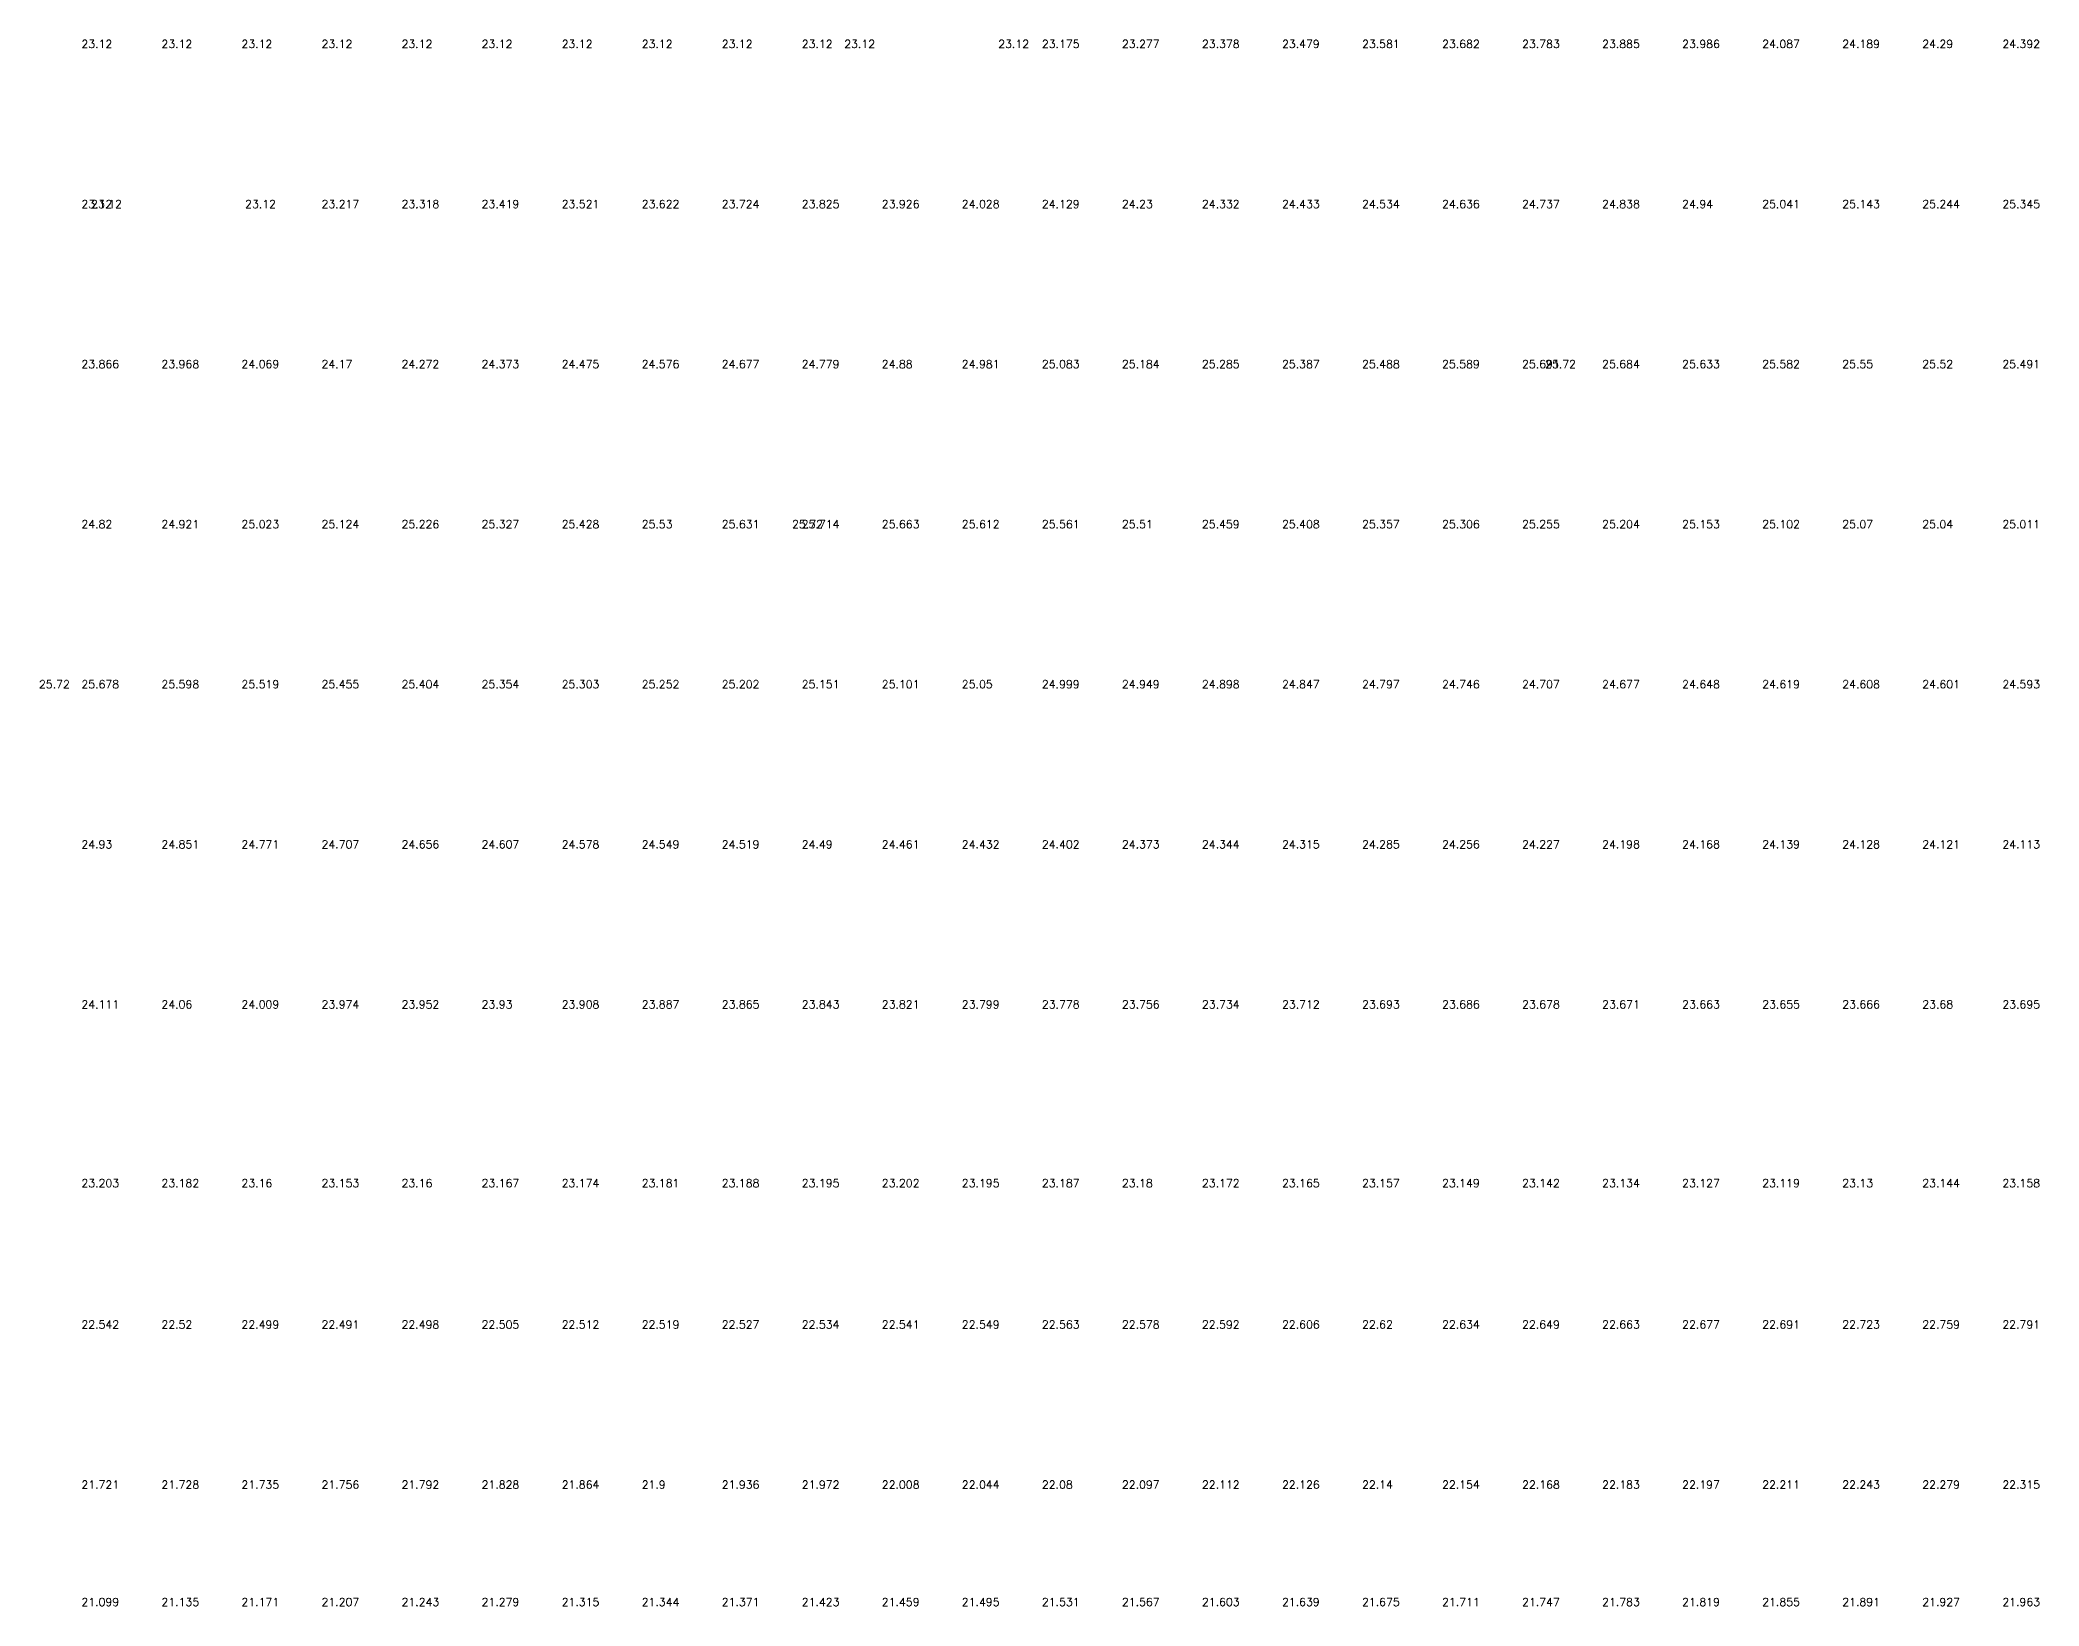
# Model space of a CAD drawing. Extents: x 6821 to 156660, y 8800 to 140150.
# Drawn here: x 81724 to 119188, y 8800 to 38150 of the extents above; entities that cross this region are included whole.
import ezdxf

# ---------------------------------------------------------------- set-up
doc = ezdxf.new("R2010")
doc.units = 0
doc.layers.get('0').update_dxf_attribs({"linetype": 'CONTINUOUS'})
doc.styles.get("Standard").update_dxf_attribs({"font": 'romans.shx', "bigfont": 'hztxt.shx'})

msp = doc.modelspace()

# ---------------------------------------------------------------- texts
for s, p in [('23.12', (82500.62, 38000, 23400)), ('23.12', (84000.62, 38000, 23400)), ('23.12', (85500.62, 38000, 23400)), ('23.12', (87000.62, 38000, 23400)), ('23.12', (88500.62, 38000, 23400)), ('23.12', (90000.62, 38000, 23400)), ('23.12', (91500.62, 38000, 23400)), ('23.12', (93000.62, 38000, 23400)), ('23.12', (94500.62, 38000, 23400)), ('23.12', (96000.62, 38000, 23400)), ('23.12', (96796.71, 38000, 23400)), ('23.12', (99682.55, 38000, 23400)), ('23.175', (100500.62, 38000, 23455.28)), ('23.277', (102000.62, 38000, 23556.64)), ('23.378', (103500.62, 38000, 23657.99)), ('23.479', (105000.62, 38000, 23759.35)), ('23.581', (106500.62, 38000, 23860.71)), ('23.682', (108000.62, 38000, 23962.06)), ('23.783', (109500.62, 38000, 24063.42)), ('23.885', (111000.62, 38000, 24164.78)), ('23.986', (112500.62, 38000, 24266.13)), ('24.087', (114000.62, 38000, 24367.49)), ('24.189', (115500.62, 38000, 24468.85)), ('24.29', (117000.62, 38000, 24570.21)), ('24.392', (118500.62, 38000, 24671.56)), ('23.12', (82500.62, 35000, 23400)), ('23.12', (82682.82, 35000, 23400)), ('23.12', (85568.66, 35000, 23400)), ('23.217', (87000.62, 35000, 23496.76)), ('23.318', (88500.62, 35000, 23598.12)), ('23.419', (90000.62, 35000, 23699.47)), ('23.521', (91500.62, 35000, 23800.83)), ('23.622', (93000.62, 35000, 23902.19)), ('23.724', (94500.62, 35000, 24003.54)), ('23.825', (96000.62, 35000, 24104.9)), ('23.926', (97500.62, 35000, 24206.26)), ('24.028', (99000.62, 35000, 24307.62)), ('24.129', (100500.62, 35000, 24408.97)), ('24.23', (102000.62, 35000, 24510.33)), ('24.332', (103500.62, 35000, 24611.69)), ('24.433', (105000.62, 35000, 24713.04)), ('24.534', (106500.62, 35000, 24814.4)), ('24.636', (108000.62, 35000, 24915.76)), ('24.737', (109500.62, 35000, 25017.11)), ('24.838', (111000.62, 35000, 25118.47)), ('24.94', (112500.62, 35000, 25219.83)), ('25.041', (114000.62, 35000, 25321.19)), ('25.143', (115500.62, 35000, 25422.54)), ('25.244', (117000.62, 35000, 25523.9)), ('25.345', (118500.62, 35000, 25625.26)), ('23.866', (82500.62, 32000, 24146.38)), ('23.968', (84000.62, 32000, 24247.74)), ('24.069', (85500.62, 32000, 24349.1)), ('24.17', (87000.62, 32000, 24450.45)), ('24.272', (88500.62, 32000, 24551.81)), ('24.373', (90000.62, 32000, 24653.17)), ('24.475', (91500.62, 32000, 24754.53)), ('24.576', (93000.62, 32000, 24855.88)), ('24.677', (94500.62, 32000, 24957.24)), ('24.779', (96000.62, 32000, 25058.6)), ('24.88', (97500.62, 32000, 25159.95)), ('24.981', (99000.62, 32000, 25261.31)), ('25.083', (100500.62, 32000, 25362.67)), ('25.184', (102000.62, 32000, 25464.02)), ('25.285', (103500.62, 32000, 25565.38)), ('25.387', (105000.62, 32000, 25666.74)), ('25.488', (106500.62, 32000, 25768.09)), ('25.589', (108000.62, 32000, 25869.45)), ('25.691', (109500.62, 32000, 25970.81)), ('25.72', (109932.63, 32000, 26000)), ('25.684', (111000.62, 32000, 25963.69)), ('25.633', (112500.62, 32000, 25912.7)), ('25.582', (114000.62, 32000, 25861.71)), ('25.55', (115500.62, 32000, 25829.54)), ('25.52', (117000.62, 32000, 25800.27)), ('25.491', (118500.62, 32000, 25771.01)), ('24.82', (82500.62, 29000, 25100.08)), ('24.921', (84000.62, 29000, 25201.43)), ('25.023', (85500.62, 29000, 25302.79)), ('25.124', (87000.62, 29000, 25404.15)), ('25.226', (88500.62, 29000, 25505.51)), ('25.327', (90000.62, 29000, 25606.86)), ('25.428', (91500.62, 29000, 25708.22)), ('25.53', (93000.62, 29000, 25809.58)), ('25.631', (94500.62, 29000, 25910.93)), ('25.72', (95818.7, 29000, 26000)), ('25.714', (96000.62, 29000, 25993.82)), ('25.663', (97500.62, 29000, 25942.83)), ('25.612', (99000.62, 29000, 25891.84)), ('25.561', (100500.62, 29000, 25840.85)), ('25.51', (102000.62, 29000, 25789.86)), ('25.459', (103500.62, 29000, 25738.86)), ('25.408', (105000.62, 29000, 25687.87)), ('25.357', (106500.62, 29000, 25636.88)), ('25.306', (108000.62, 29000, 25585.89)), ('25.255', (109500.62, 29000, 25534.9)), ('25.204', (111000.62, 29000, 25483.91)), ('25.153', (112500.62, 29000, 25432.92)), ('25.102', (114000.62, 29000, 25381.93)), ('25.102', (114000.62, 29000, 25381.93)), ('25.07', (115500.62, 29000, 25349.6)), ('25.04', (117000.62, 29000, 25320.33)), ('25.011', (118500.62, 29000, 25291.06)), ('25.72', (81704.86, 26000, 26000)), ('25.678', (82500.62, 26000, 25957.84)), ('25.598', (84000.62, 26000, 25878.36)), ('25.519', (85500.62, 26000, 25798.88)), ('25.455', (87000.62, 26000, 25735.1)), ('25.404', (88500.62, 26000, 25684.45)), ('25.354', (90000.62, 26000, 25633.8)), ('25.303', (91500.62, 26000, 25583.15)), ('25.252', (93000.62, 26000, 25532.5)), ('25.202', (94500.62, 26000, 25481.85)), ('25.151', (96000.62, 26000, 25431.2)), ('25.101', (97500.62, 26000, 25380.55)), ('25.05', (99000.62, 26000, 25329.9)), ('24.999', (100500.62, 26000, 25279.24)), ('24.949', (102000.62, 26000, 25228.59)), ('24.898', (103500.62, 26000, 25177.94)), ('24.847', (105000.62, 26000, 25127.29)), ('24.797', (106500.62, 26000, 25076.64)), ('24.746', (108000.62, 26000, 25025.99)), ('24.707', (109500.62, 26000, 24986.72)), ('24.677', (111000.62, 26000, 24957.46)), ('24.648', (112500.62, 26000, 24928.19)), ('24.619', (114000.62, 26000, 24898.92)), ('24.608', (115500.62, 26000, 24888.15)), ('24.601', (117000.62, 26000, 24880.62)), ('24.593', (118500.62, 26000, 24873.08)), ('24.93', (82500.62, 23000, 25210.03)), ('24.851', (84000.62, 23000, 25130.55)), ('24.771', (85500.62, 23000, 25051.07)), ('24.707', (87000.62, 23000, 24986.95)), ('24.656', (88500.62, 23000, 24936.29)), ('24.607', (90000.62, 23000, 24887.28)), ('24.578', (91500.62, 23000, 24858.01)), ('24.549', (93000.62, 23000, 24828.74)), ('24.519', (94500.62, 23000, 24799.47)), ('24.49', (96000.62, 23000, 24770.2)), ('24.461', (97500.62, 23000, 24740.93)), ('24.432', (99000.62, 23000, 24711.66)), ('24.402', (100500.62, 23000, 24682.39)), ('24.373', (102000.62, 23000, 24653.12)), ('24.344', (103500.62, 23000, 24623.85)), ('24.315', (105000.62, 23000, 24594.58)), ('24.285', (106500.62, 23000, 24565.32)), ('24.256', (108000.62, 23000, 24536.05)), ('24.227', (109500.62, 23000, 24506.78)), ('24.198', (111000.62, 23000, 24477.51)), ('24.168', (112500.62, 23000, 24448.24)), ('24.139', (114000.62, 23000, 24418.97)), ('24.128', (115500.62, 23000, 24408.03)), ('24.121', (117000.62, 23000, 24400.5)), ('24.113', (118500.62, 23000, 24392.97)), ('24.111', (82500.62, 20000, 24390.74)), ('24.06', (84000.62, 20000, 24340.09)), ('24.009', (85500.62, 20000, 24289.44)), ('23.974', (87000.62, 20000, 24253.81)), ('23.952', (88500.62, 20000, 24232.01)), ('23.93', (90000.62, 20000, 24210.21)), ('23.908', (91500.62, 20000, 24188.41)), ('23.887', (93000.62, 20000, 24166.61)), ('23.865', (94500.62, 20000, 24144.81)), ('23.843', (96000.62, 20000, 24123.01)), ('23.821', (97500.62, 20000, 24101.22)), ('23.799', (99000.62, 20000, 24079.42)), ('23.778', (100500.62, 20000, 24057.62)), ('23.756', (102000.62, 20000, 24035.82)), ('23.734', (103500.62, 20000, 24014.02)), ('23.712', (105000.62, 20000, 23992.22)), ('23.693', (106500.62, 20000, 23973.12)), ('23.686', (108000.62, 20000, 23965.58)), ('23.678', (109500.62, 20000, 23958.05)), ('23.671', (111000.62, 20000, 23950.52)), ('23.663', (112500.62, 20000, 23942.99)), ('23.655', (114000.62, 20000, 23935.45)), ('23.666', (115500.62, 20000, 23946.1)), ('23.68', (117000.62, 20000, 23960.32)), ('23.695', (118500.62, 20000, 23974.54)), ('23.203', (82500.62, 16650, 23483.37)), ('23.182', (84000.62, 16650, 23461.58)), ('23.16', (85500.62, 16650, 23439.78)), ('23.153', (87000.62, 16650, 23432.62)), ('23.16', (88500.62, 16650, 23439.7)), ('23.167', (90000.62, 16650, 23446.78)), ('23.174', (91500.62, 16650, 23453.86)), ('23.181', (93000.62, 16650, 23460.94)), ('23.188', (94500.62, 16650, 23468.02)), ('23.195', (96000.62, 16650, 23475.1)), ('23.202', (97500.62, 16650, 23482.18)), ('23.195', (99000.62, 16650, 23474.65)), ('23.187', (100500.62, 16650, 23467.12)), ('23.18', (102000.62, 16650, 23459.59)), ('23.172', (103500.62, 16650, 23452.05)), ('23.165', (105000.62, 16650, 23444.52)), ('23.157', (106500.62, 16650, 23436.99)), ('23.149', (108000.62, 16650, 23429.46)), ('23.142', (109500.62, 16650, 23421.92)), ('23.134', (111000.62, 16650, 23414.39)), ('23.127', (112500.62, 16650, 23406.86)), ('23.119', (114000.62, 16650, 23399.32)), ('23.13', (115500.62, 16650, 23409.78)), ('23.144', (117000.62, 16650, 23424)), ('23.158', (118500.62, 16650, 23438.22)), ('22.542', (82500.62, 14000, 22822.19)), ('22.52', (84000.62, 14000, 22800.4)), ('22.499', (85500.62, 14000, 22778.6)), ('22.491', (87000.62, 14000, 22771.14)), ('22.498', (88500.62, 14000, 22778.22)), ('22.505', (90000.62, 14000, 22785.3)), ('22.512', (91500.62, 14000, 22792.38)), ('22.519', (93000.62, 14000, 22799.46)), ('22.527', (94500.62, 14000, 22806.54)), ('22.534', (96000.62, 14000, 22813.62)), ('22.541', (97500.62, 14000, 22820.7)), ('22.549', (99000.62, 14000, 22829)), ('22.563', (100500.62, 14000, 22843.35)), ('22.578', (102000.62, 14000, 22857.56)), ('22.592', (103500.62, 14000, 22871.78)), ('22.606', (105000.62, 14000, 22886)), ('22.62', (106500.62, 14000, 22900.22)), ('22.634', (108000.62, 14000, 22914.44)), ('22.649', (109500.62, 14000, 22928.66)), ('22.663', (111000.62, 14000, 22942.88)), ('22.677', (112500.62, 14000, 22957.1)), ('22.691', (114000.62, 14000, 22971.32)), ('22.723', (115500.62, 14000, 23003.39)), ('22.759', (117000.62, 14000, 23039.38)), ('22.791', (118500.62, 14000, 23070.83)), ('21.721', (82500.62, 11000, 22001.05)), ('21.728', (84000.62, 11000, 22008.13)), ('21.735', (85500.62, 11000, 22015.21)), ('21.756', (87000.62, 11000, 22036.29)), ('21.792', (88500.62, 11000, 22072.28)), ('21.828', (90000.62, 11000, 22108.27)), ('21.864', (91500.62, 11000, 22144.25)), ('21.9', (93000.62, 11000, 22180.24)), ('21.936', (94500.62, 11000, 22216.22)), ('21.972', (96000.62, 11000, 22252.21)), ('22.008', (97500.62, 11000, 22288.19)), ('22.044', (99000.62, 11000, 22324.18)), ('22.08', (100500.62, 11000, 22360.16)), ('22.097', (102000.62, 11000, 22377.28)), ('22.112', (103500.62, 11000, 22391.5)), ('22.126', (105000.62, 11000, 22405.72)), ('22.14', (106500.62, 11000, 22419.94)), ('22.154', (108000.62, 11000, 22434.16)), ('22.168', (109500.62, 11000, 22448.38)), ('22.183', (111000.62, 11000, 22462.6)), ('22.197', (112500.62, 11000, 22476.81)), ('22.211', (114000.62, 11000, 22491.03)), ('22.243', (115500.62, 11000, 22522.94)), ('22.279', (117000.62, 11000, 22558.93)), ('22.315', (118500.62, 11000, 22594.91)), ('21.099', (82500.62, 8800, 21378.93)), ('21.099', (82500.62, 8800, 21378.93)), ('21.135', (84000.62, 8800, 21414.91)), ('21.135', (84000.62, 8800, 21414.91)), ('21.171', (85500.62, 8800, 21450.9)), ('21.171', (85500.62, 8800, 21450.9)), ('21.207', (87000.62, 8800, 21486.89)), ('21.207', (87000.62, 8800, 21486.89)), ('21.243', (88500.62, 8800, 21522.87)), ('21.243', (88500.62, 8800, 21522.87)), ('21.279', (90000.62, 8800, 21558.86)), ('21.279', (90000.62, 8800, 21558.86)), ('21.315', (91500.62, 8800, 21594.84)), ('21.315', (91500.62, 8800, 21594.84)), ('21.344', (93000.62, 8800, 21623.55)), ('21.344', (93000.62, 8800, 21623.55)), ('21.371', (94500.62, 8800, 21651.04)), ('21.371', (94500.62, 8800, 21651.04)), ('21.423', (96000.62, 8800, 21702.8)), ('21.423', (96000.62, 8800, 21702.8)), ('21.459', (97500.62, 8800, 21738.79)), ('21.459', (97500.62, 8800, 21738.79)), ('21.495', (99000.62, 8800, 21774.77)), ('21.495', (99000.62, 8800, 21774.77)), ('21.531', (100500.62, 8800, 21810.76)), ('21.531', (100500.62, 8800, 21810.76)), ('21.567', (102000.62, 8800, 21846.74)), ('21.567', (102000.62, 8800, 21846.74)), ('21.603', (103500.62, 8800, 21882.73)), ('21.603', (103500.62, 8800, 21882.73)), ('21.639', (105000.62, 8800, 21918.71)), ('21.639', (105000.62, 8800, 21918.71)), ('21.675', (106500.62, 8800, 21954.7)), ('21.675', (106500.62, 8800, 21954.7)), ('21.711', (108000.62, 8800, 21990.69)), ('21.711', (108000.62, 8800, 21990.69)), ('21.747', (109500.62, 8800, 22026.67)), ('21.747', (109500.62, 8800, 22026.67)), ('21.783', (111000.62, 8800, 22062.66)), ('21.783', (111000.62, 8800, 22062.66)), ('21.819', (112500.62, 8800, 22098.64)), ('21.819', (112500.62, 8800, 22098.64)), ('21.855', (114000.62, 8800, 22134.63)), ('21.855', (114000.62, 8800, 22134.63)), ('21.891', (115500.62, 8800, 22170.61)), ('21.891', (115500.62, 8800, 22170.61)), ('21.927', (117000.62, 8800, 22206.6)), ('21.927', (117000.62, 8800, 22206.6)), ('21.963', (118500.62, 8800, 22242.58)), ('21.963', (118500.62, 8800, 22242.58))]:
    msp.add_text(s, height=150).set_placement(p)

doc.saveas('drawing.dxf')
